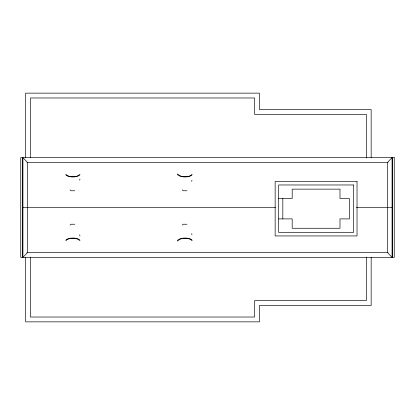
<?xml version="1.0" encoding="UTF-8"?>
<svg xmlns="http://www.w3.org/2000/svg" width="415" height="415" viewBox="0 0 415 415"><rect width="100%" height="100%" fill="white"/><g stroke="black" fill="none" stroke-linecap="round" stroke-linejoin="round"><path stroke-width="0.62" d="M177.646 241.157L177.713 240.026M79.711 180.188L79.924 178.979M191.714 181.391L191.927 180.188M70.036 225.117L70.934 224.24L74.778 224.24M182.258 225.117L183.15 224.24L186.994 224.24M26.882 162.447L388.118 162.447M74.778 190.76L70.934 190.76L70.036 189.883M186.994 190.76L183.15 190.76L182.258 189.883M278.652 198.515L292.191 198.515L292.191 189.141L339.989 189.141L339.989 198.515L349.363 198.515L349.363 218.902L339.989 218.902L339.989 228.276L292.191 228.276L292.191 218.902L278.652 218.902M22.633 207.5L275.472 207.5M356.397 207.5L392.367 207.5M26.882 252.553L388.118 252.553M191.714 233.609L191.927 234.812M79.711 234.812L79.924 236.021M177.646 173.844L177.713 174.974M392.367 157.607L392.367 257.393M371.16 157.607L371.16 109.524L259.437 109.524L259.437 93.142L25.621 93.142L25.621 157.607M371.16 257.393L371.16 305.476L259.437 305.476L259.437 321.858L25.621 321.858L25.621 257.393M366.321 157.959L366.321 114.364L254.597 114.364L254.597 97.976L30.456 97.976L30.456 157.933M366.321 257.041L366.321 300.636L254.597 300.636L254.597 317.024L30.456 317.024L30.456 257.067M282.817 198.515L282.817 218.902M22.633 157.607L22.633 257.393M177.9 240.352A7.423 3.118 0 0 1 185.074 238.039A7.423 3.118 0 0 1 192.244 240.352M178.512 240.42A6.796 2.853 0 0 1 185.074 238.303A6.796 2.853 0 0 1 191.637 240.42M65.684 240.352A7.423 3.118 0 0 1 72.853 238.039A7.423 3.118 0 0 1 80.028 240.352M66.291 240.42A6.796 2.853 0 0 1 72.853 238.303A6.796 2.853 0 0 1 79.421 240.42M192.244 174.648A7.423 3.118 0 0 1 185.074 176.961A7.423 3.118 0 0 1 177.9 174.648M191.637 174.58A6.796 2.853 0 0 1 185.074 176.697A6.796 2.853 0 0 1 178.512 174.58M80.028 174.648A7.423 3.118 0 0 1 72.853 176.961A7.423 3.118 0 0 1 65.684 174.648M79.421 174.58A6.796 2.853 0 0 1 72.853 176.697A6.796 2.853 0 0 1 66.291 174.58M27.509 252.553L22.934 257.393L22.934 157.607L27.509 162.447L27.509 252.553M392.066 157.607L387.491 162.447L387.491 252.553L392.066 257.393L392.066 157.607M394.25 157.607L20.75 157.607L20.75 257.393L394.25 257.393L394.25 157.607M357.03 181.474L275.15 181.474L275.15 235.943L357.03 235.943L357.03 181.474M353.533 184.971L278.652 184.971L278.652 232.447L353.533 232.447L353.533 184.971"/></g></svg>
